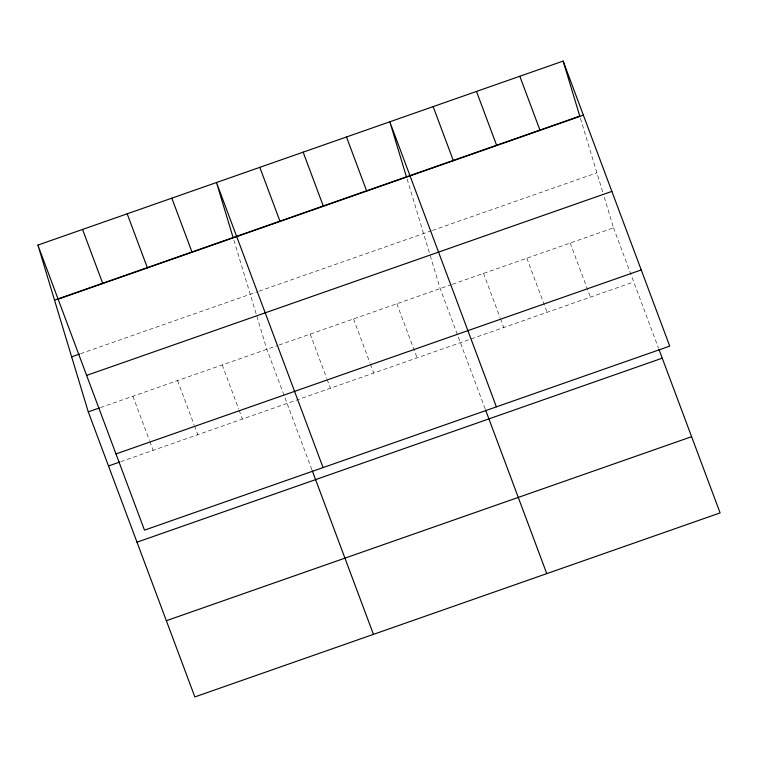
<?xml version="1.0" encoding="UTF-8"?>
<svg xmlns="http://www.w3.org/2000/svg" width="758" height="758" viewBox="0 0 758 758"><rect width="100%" height="100%" fill="white"/><g stroke="black" fill="none" stroke-linecap="round" stroke-linejoin="round"><path stroke-width="0.57" stroke-dasharray="3.79 2.84" d="M80.575 353.702L258.014 291.536M259.122 291.148L431.34 230.811M432.458 230.423L596.897 172.815M100.549 407.567L277.968 345.411M279.077 345.023L451.294 284.686M452.412 284.297L613.525 227.855L603.415 194.399M120.778 461.669L633.754 281.957M613.525 227.855L658.531 348.235M570.187 243.034L590.416 297.136M526.857 258.213L547.087 312.324M483.519 273.392L500.034 317.564M500.451 318.673L503.748 327.503M485.196 408.96L440.19 288.58L430.08 255.124M396.851 303.759L417.08 357.861M353.522 318.938L370.037 363.11M370.444 364.21L373.751 373.05M310.193 334.117L326.698 378.289M327.115 379.388L330.422 388.229M311.86 469.685L266.854 349.305L233.777 239.784M222.208 364.939L238.723 409.112M239.14 410.211L242.437 419.051M177.561 380.582L194.076 424.755M194.493 425.854L197.791 434.694M132.915 396.226L149.43 440.398M149.847 441.497L153.144 450.328M580.448 118.333L603.093 193.318M407.112 179.059L429.758 254.044"/><path stroke-width="1.14" d="M37.9 245.09L563.147 61.076L669.731 346.131L144.475 530.145L37.9 245.09L88.269 411.869L194.853 696.924L720.1 512.91L658.939 349.334M54.519 300.121L579.775 116.107L563.147 61.076M58.129 299.192L583.385 115.178M71.65 356.829L79.457 354.09M86.62 375.409L611.877 191.395M88.269 411.869L99.431 407.956M115.983 453.938L641.24 269.924M108.498 465.971L119.66 462.058M136.999 542.188L662.246 358.174M166.353 620.707L691.609 436.693M519.817 76.255L540.047 130.367M476.488 91.434L496.717 145.545M433.15 106.622L453.379 160.724M496.395 406.856L389.82 121.801L406.44 176.832M485.613 410.059L546.764 573.635M346.482 136.98L366.711 191.092M303.153 152.159L323.382 206.271M259.814 167.338L280.053 221.45M323.069 467.582L216.485 182.526L233.104 237.557M312.277 470.784L373.438 634.361M171.839 198.17L192.068 252.272M127.192 213.803L147.422 267.915M82.546 229.447L102.775 283.558"/></g></svg>
